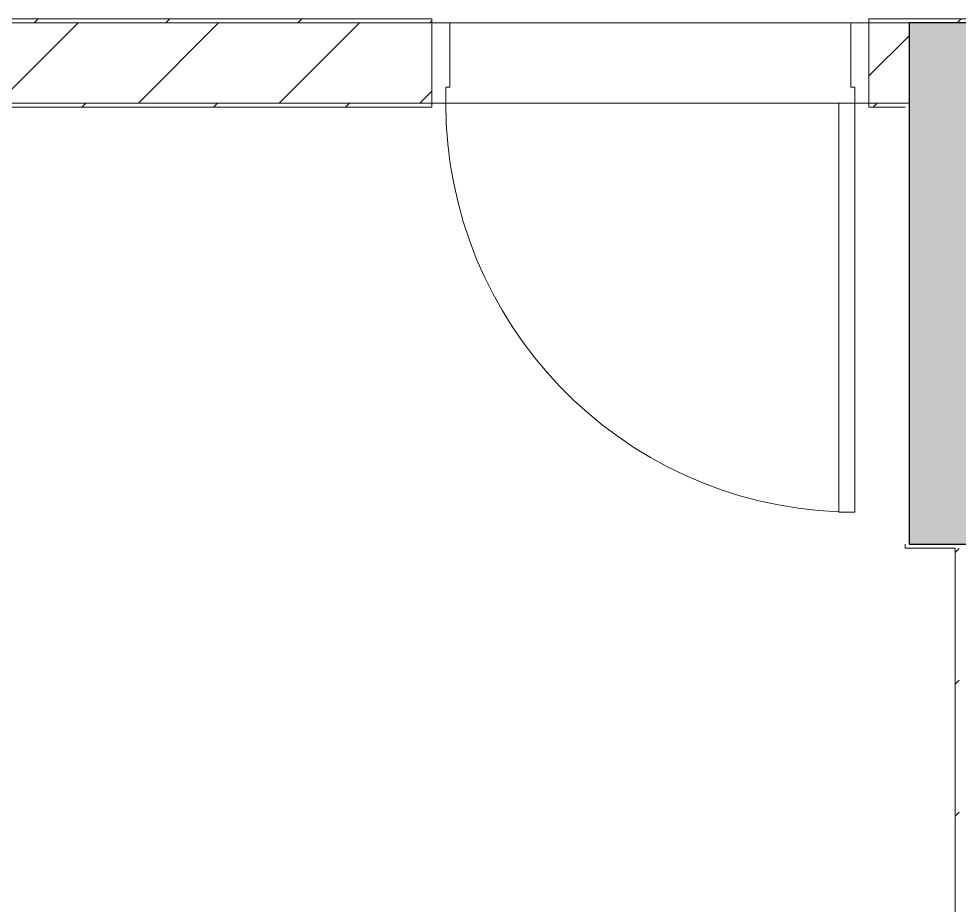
# Model space of a CAD drawing. Header units: millimetres. Extents: x 5121 to 246734, y -48180 to 129206.
# Drawn here: x 66708 to 69053, y 31337 to 33547 of the extents above; entities that cross this region are included whole.
import ezdxf

# ---------------------------------------------------------------- set-up
doc = ezdxf.new("R2010")
doc.units = ezdxf.units.MM
doc.linetypes.add('Grid Line', pattern=[22.225, 12.7, -3.175, 3.175, -3.175])
for name, color, linetype, lineweight in [('0-1', 7, 'Continuous', 5), ('A-DETL-GENF', 92, 'Continuous', 9), ('A-DOOR', 31, 'Continuous', 9), ('A-DOOR-FRAM', 31, 'Continuous', 9), ('A-FLOR-1', 50, 'Continuous', 9), ('A-WALL', 113, 'Continuous', 9), ('A-WALL-1', 250, 'Continuous', 18), ('A-WALL-PATT-2', 50, 'Continuous', 9), ('A-WALL-PATT-3', 111, 'Continuous', 9), ('S-COLS-1', 7, 'Continuous', 5), ('S-COLS-2', 10, 'Continuous', 25), ('S-GRID-1', 1, 'Grid Line', 9)]:
    doc.layers.add(name, color=color, linetype=linetype, lineweight=lineweight)
pattern_1 = [(45, (0, 0), (-164.4023, 164.4023), [])]

# ---------------------------------------------------------------- blocks, each defined once
blk = doc.blocks.new('NCV_TKTC_KET CAU_rvt-1-TKCS_MB TỔNG THỂ TẦNG 1')
at = {"layer": 'S-COLS-1'}
blk.add_hatch(color=256, dxfattribs=at).paths.add_polyline_path([(69377.6, 32236.9), (69377.6, 33536.9), (68927.6, 33536.9), (68927.6, 32236.9), (69325.7, 32236.9)])
at = {"layer": 'S-COLS-2'}
for p, q in [((69377.6, 33536.9), (68927.6, 33536.9)), ((68927.6, 33536.9), (68927.6, 32236.9)), ((68927.6, 32236.9), (69377.6, 32236.9))]:
    blk.add_line(p, q, dxfattribs=at)
blk = doc.blocks.new('NCV_TKTC_TANG 1_rvt-1-TKCS_MB TỔNG THỂ TẦNG 1')
at = {"layer": 'A-WALL-PATT-2'}
h = blk.add_hatch(dxfattribs=at)
h.set_pattern_fill('FP_10', color=256, style=0, pattern_type=2)
h.set_pattern_definition(pattern_1)
h.paths.add_polyline_path([(68827.6, 33326.9), (68927.6, 33326.9), (68927.6, 33336.9), (68827.6, 33336.9)])
h.paths.add_polyline_path([(66052.9, 33326.9), (67737.6, 33326.9), (67737.6, 33336.9), (66052.6, 33336.9), (66052.6, 33326.9)])
h = blk.add_hatch(dxfattribs=at)
h.set_pattern_fill('FP_10', color=256, style=0, pattern_type=2)
h.set_pattern_definition(pattern_1)
h.paths.add_polyline_path([(69052.6, 25546.9), (69052.6, 32236.9), (69042.6, 32236.9), (69043.5, 25546.9)])
at = {"layer": 'A-FLOR-1'}
for p, q in [((68782.6, 33536.9), (67782.6, 33536.9)), ((68792.6, 33336.9), (67772.6, 33336.9)), ((67772.6, 33336.9), (68792.6, 33336.9))]:
    blk.add_line(p, q, dxfattribs=at)
at = {"layer": 'A-WALL-1'}
for p, q in [((67737.6, 33336.9), (66052.6, 33336.9)), ((66062.6, 33326.9), (67737.6, 33326.9)), ((67737.6, 33326.9), (67737.6, 33336.9)), ((68927.6, 33336.9), (68827.6, 33336.9)), ((68827.6, 33336.9), (68827.6, 33326.9)), ((68827.6, 33326.9), (68917.6, 33326.9)), ((68927.6, 33326.9), (68927.6, 33336.9)), ((68917.6, 32236.9), (68917.6, 32226.9)), ((69042.6, 32236.9), (68927.6, 32236.9)), ((69052.6, 32236.9), (69042.6, 32236.9)), ((68917.6, 32226.9), (69042.6, 32226.9)), ((69042.6, 32226.9), (69042.6, 25546.9))]:
    blk.add_line(p, q, dxfattribs=at)
blk = doc.blocks.new('FD_05 - FD_05-1000x2200mm-835433-TKCS_MB TỔNG THỂ TẦNG 1')
at = {"layer": 'A-DETL-GENF'}
for p, q in [((510, -100), (470, -100)), ((470, -100), (470, -1120)), ((510, -1120), (510, -100)), ((470, -1120), (510, -1120))]:
    blk.add_line(p, q, dxfattribs=at)
blk.add_arc((510, -100), 1020, 180, 267.7525, dxfattribs=at)
at = {"layer": 'A-DOOR-FRAM'}
for p, q in [((-545, 100), (-500, 100)), ((-545, -100), (-545, 100)), ((-500, 100), (-500, -60)), ((500, 100), (545, 100)), ((500, -60), (500, 100)), ((545, 100), (545, -100)), ((-500, -60), (-510, -60)), ((-510, -60), (-510, -100)), ((510, -60), (500, -60)), ((510, -100), (510, -60)), ((-510, -100), (-545, -100)), ((545, -100), (510, -100))]:
    blk.add_line(p, q, dxfattribs=at)

msp = doc.modelspace()

# ---------------------------------------------------------------- hatches: boundary and pattern name
at = {"layer": 'A-WALL-PATT-3'}
h = msp.add_hatch(dxfattribs=at)
h.set_pattern_fill('FP_43', color=256, style=0, pattern_type=2)
h.set_pattern_definition(pattern_1)
h.paths.add_polyline_path([(73647.1, 33536.9), (80552.6, 33537.4), (80552.6, 33546.9), (70567.6, 33546.9), (70567.6, 33536.9), (73029.8, 33536.9)])
h.paths.add_polyline_path([(61917.5, 33536.9), (67737.6, 33536.9), (67737.6, 33546.9), (60627.6, 33546.9), (60627.6, 33536.9), (61177.6, 33536.9)])
h.paths.add_polyline_path([(59448.1, 33536.9), (59537.6, 33536.9), (59535.4, 33546.9), (56652.6, 33546.9), (56652.6, 33536.9), (58213.4, 33536.9)])
h.paths.add_polyline_path([(68827.6, 33536.9), (69477.6, 33536.9), (69475.4, 33546.9), (68827.6, 33546.9)])
h = msp.add_hatch(dxfattribs=at)
h.set_pattern_fill('FP_1', color=256, style=0, pattern_type=2)
h.set_pattern_definition([(45, (0, 0), (-175.3625, 175.3625), [])])
h.paths.add_polyline_path([(65002.6, 33336.9), (65852.9, 33336.9), (65852.9, 33536.9), (61177.6, 33536.9), (61177.6, 33336.9), (64902.6, 33336.9)])
h.paths.add_polyline_path([(68827.6, 33336.9), (68927.6, 33336.9), (68927.6, 33536.9), (68827.6, 33536.9), (68827.6, 33376.9)])
h.paths.add_polyline_path([(66856.3, 33336.9), (67737.6, 33336.9), (67737.6, 33536.9), (66052.9, 33535.9), (66053.6, 33336.9), (66669.4, 33336.9)])

# ---------------------------------------------------------------- linework, layer by layer
at = {"layer": 'A-WALL'}
for p, q in [((67737.6, 33536.9), (66052.9, 33536.9)), ((67782.6, 33536.9), (68782.6, 33536.9)), ((68927.6, 33536.9), (68827.6, 33536.9)), ((68792.6, 33336.9), (67772.6, 33336.9))]:
    msp.add_line(p, q, dxfattribs=at)
at = {"layer": 'A-WALL-1'}
for p, q in [((67737.6, 33546.9), (60627.6, 33546.9)), ((67737.6, 33536.9), (67737.6, 33546.9)), ((69477.6, 33546.9), (68827.6, 33546.9)), ((68827.6, 33546.9), (68827.6, 33536.9)), ((68927.6, 33336.9), (68927.6, 33536.9)), ((68927.6, 33536.9), (69377.6, 33536.9)), ((66052.9, 33336.9), (67737.6, 33336.9)), ((68827.6, 33336.9), (68927.6, 33336.9))]:
    msp.add_line(p, q, dxfattribs=at)
at = {"layer": 'S-GRID-1'}
msp.add_line((125364.8, 33536.9), (35538.8, 33536.9), dxfattribs=at)

# ---------------------------------------------------------------- block references
at = {"layer": '0-1'}
for name in ['NCV_TKTC_KET CAU_rvt-1-TKCS_MB TỔNG THỂ TẦNG 1', 'NCV_TKTC_TANG 1_rvt-1-TKCS_MB TỔNG THỂ TẦNG 1']:
    msp.add_blockref(name, (0, 0), dxfattribs=at)
at = {"layer": 'A-DOOR'}
msp.add_blockref('FD_05 - FD_05-1000x2200mm-835433-TKCS_MB TỔNG THỂ TẦNG 1', (68282.6, 33436.9), dxfattribs=at)

doc.saveas('drawing.dxf')
